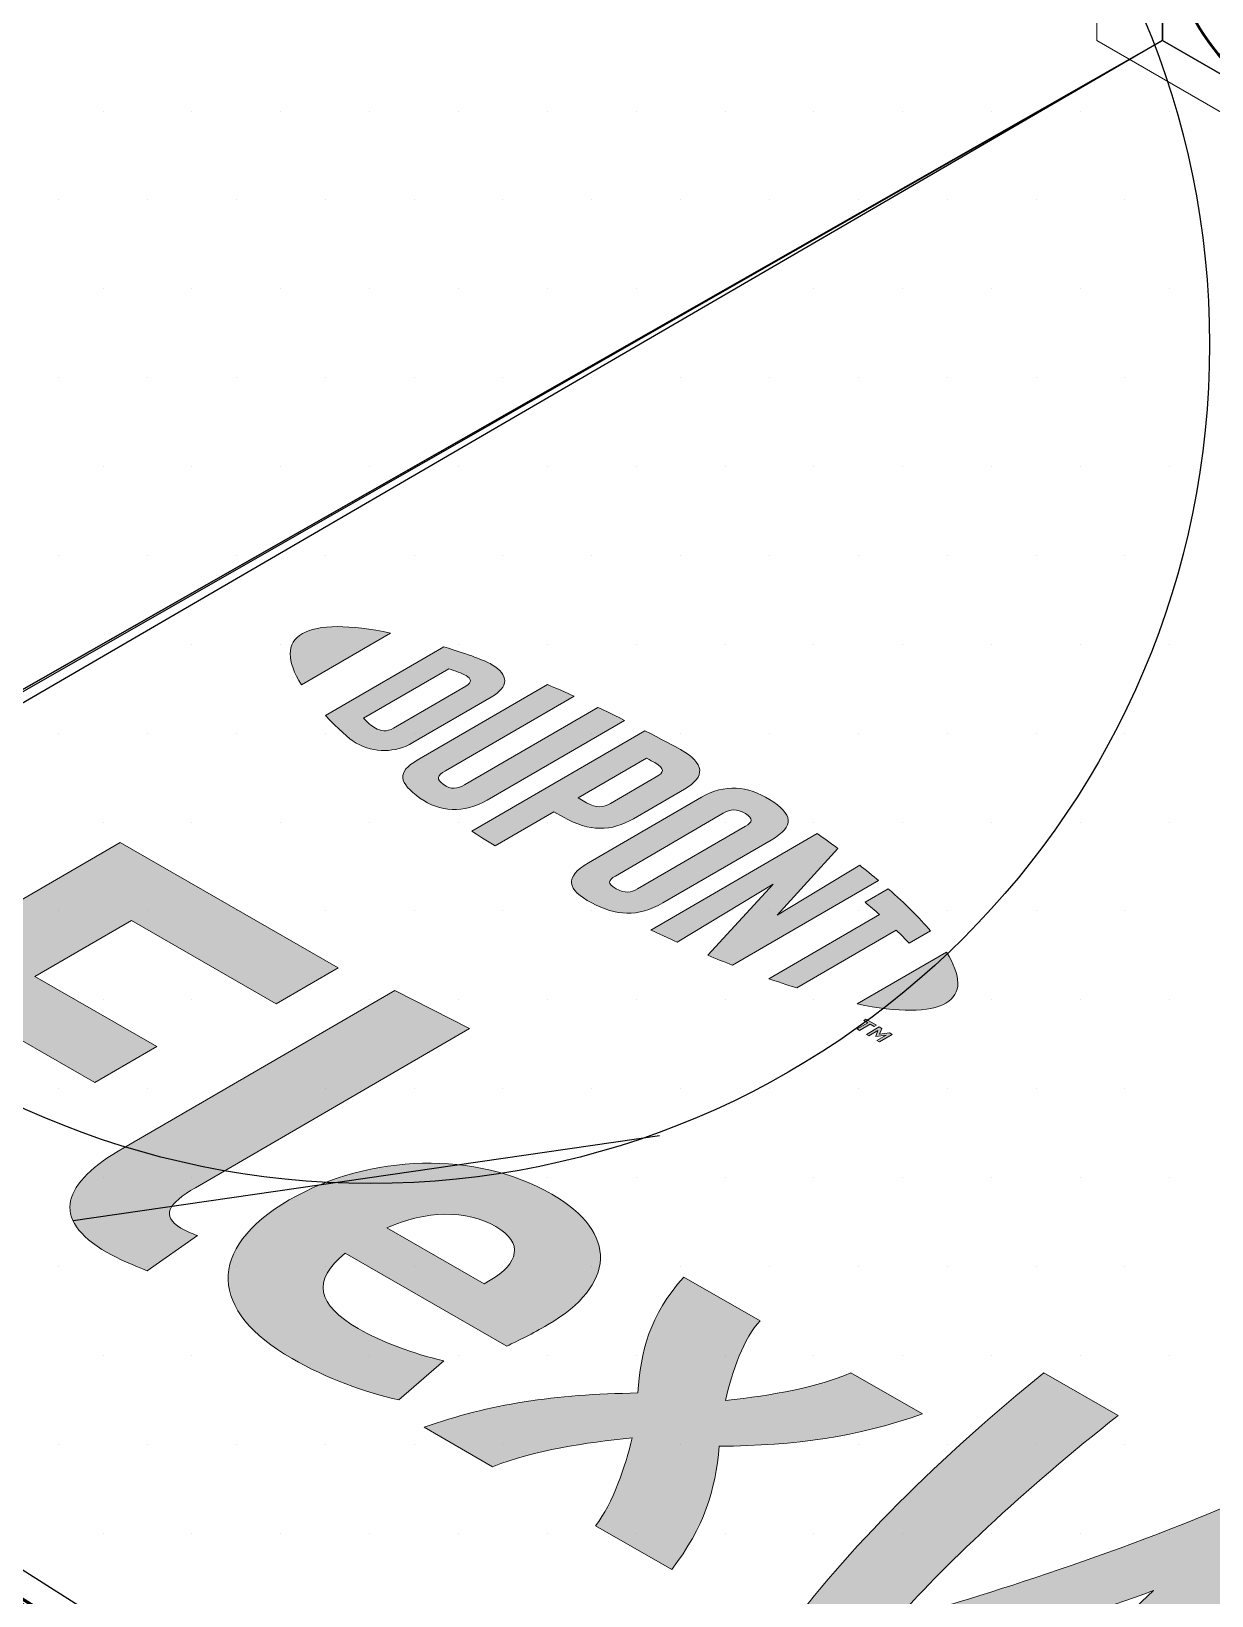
# Model space of a CAD drawing. Header units: inches. Extents: x -17.6 to 82.3, y -15.1 to 23.2.
# Drawn here: x 7.9437 to 8.1927, y 11.2722 to 11.6022 of the extents above; entities that cross this region are included whole.
import ezdxf

# ---------------------------------------------------------------- set-up
doc = ezdxf.new("R2010")
doc.units = ezdxf.units.IN
doc.header["$MEASUREMENT"] = 0
doc.linetypes.add('AI-Linetype-16', pattern=[0.25, 0.125, -0.125])
for name, color, linetype, lineweight in [('.ATI-HATCH', 7, 'Continuous', 0), ('G-ANNO-TTLB', 7, 'Continuous', 0), ('TYVEK', 7, 'Continuous', 0)]:
    doc.layers.add(name, color=color, linetype=linetype, lineweight=lineweight)

# ---------------------------------------------------------------- blocks, each defined once
blk = doc.blocks.new('Block_231')
at = {"layer": 'TYVEK', "true_color": 0x000000, "transparency": 33554687}
h = blk.add_hatch(color=18, dxfattribs=at)
h.dxf.hatch_style = 2
edge = h.paths.add_edge_path()
edge.add_spline(control_points=[(7.88743, 11.38756), (7.88743, 11.38756), (7.96239, 11.43108), (7.96239, 11.43108), (7.96239, 11.43108), (8.00839, 11.40467), (8.00839, 11.40467), (8.00839, 11.40467), (7.99533, 11.39709), (7.99533, 11.39709), (7.99533, 11.39709), (7.96477, 11.41463), (7.96477, 11.41463), (7.96477, 11.41463), (7.94442, 11.40282), (7.94442, 11.40282), (7.94442, 11.40282), (7.97012, 11.38806), (7.97012, 11.38806), (7.97012, 11.38806), (7.95706, 11.38048), (7.95706, 11.38048), (7.95706, 11.38048), (7.93136, 11.39523), (7.93136, 11.39523), (7.93136, 11.39523), (7.90287, 11.3787), (7.90287, 11.3787), (7.90287, 11.3787), (7.88743, 11.38756), (7.88743, 11.38756)], knot_values=[0, 0, 0, 0, 1, 1, 1, 2, 2, 2, 3, 3, 3, 4, 4, 4, 5, 5, 5, 6, 6, 6, 7, 7, 7, 8, 8, 8, 9, 9, 9, 10, 10, 10, 10], degree=3, periodic=0)
h = blk.add_hatch(color=18, dxfattribs=at)
h.dxf.hatch_style = 2
edge = h.paths.add_edge_path()
edge.add_spline(control_points=[(7.9783, 11.35827), (7.97252, 11.35491), (7.97092, 11.35224), (7.97524, 11.34976), (7.97632, 11.34914), (7.97751, 11.34858), (7.9787, 11.34815), (7.9787, 11.34815), (7.9681, 11.34075), (7.9681, 11.34075), (7.96562, 11.34168), (7.96185, 11.34335), (7.95969, 11.34459), (7.94727, 11.35172), (7.95033, 11.35924), (7.96318, 11.3667), (7.96318, 11.3667), (8.02037, 11.3999), (8.02037, 11.3999), (8.02037, 11.3999), (8.03613, 11.39184), (8.03613, 11.39184), (8.03613, 11.39184), (7.9783, 11.35827), (7.9783, 11.35827)], knot_values=[0, 0, 0, 0, 1, 1, 1, 2, 2, 2, 3, 3, 3, 4, 4, 4, 5, 5, 5, 6, 6, 6, 7, 7, 7, 8, 8, 8, 8], degree=3, periodic=0)
h = blk.add_hatch(color=18, dxfattribs=at)
h.dxf.hatch_style = 2
edge = h.paths.add_edge_path()
edge.add_spline(control_points=[(8.01869, 11.34979), (8.01869, 11.34979), (8.03921, 11.33801), (8.03921, 11.33801), (8.03921, 11.33801), (8.04049, 11.33876), (8.04049, 11.33876), (8.04649, 11.34224), (8.04764, 11.34665), (8.0417, 11.35006), (8.03544, 11.35366), (8.02694, 11.35346), (8.01869, 11.34979)], knot_values=[0, 0, 0, 0, 1, 1, 1, 2, 2, 2, 3, 3, 3, 4, 4, 4, 4], degree=3, periodic=0)
edge = h.paths.add_edge_path()
edge.add_spline(control_points=[(8.02121, 11.31348), (8.01432, 11.31496), (8.0058, 11.31812), (7.99867, 11.32221), (7.98129, 11.33219), (7.98033, 11.34536), (7.9981, 11.35568), (8.01513, 11.36556), (8.0376, 11.36602), (8.05348, 11.3569), (8.06763, 11.34878), (8.06696, 11.33766), (8.05261, 11.32933), (8.04939, 11.32747), (8.04639, 11.32598), (8.04403, 11.32486), (8.04403, 11.32486), (8.00991, 11.34445), (8.00991, 11.34445), (8.00275, 11.33867), (8.00397, 11.33352), (8.01261, 11.32856), (8.0179, 11.32552), (8.02415, 11.32329), (8.03072, 11.32174), (8.03072, 11.32174), (8.02121, 11.31348), (8.02121, 11.31348)], knot_values=[0, 0, 0, 0, 1, 1, 1, 2, 2, 2, 3, 3, 3, 4, 4, 4, 5, 5, 5, 6, 6, 6, 7, 7, 7, 8, 8, 8, 9, 9, 9, 9], degree=3, periodic=0)
h = blk.add_hatch(color=18, dxfattribs=at)
h.dxf.hatch_style = 2
edge = h.paths.add_edge_path()
edge.add_spline(control_points=[(8.07164, 11.31495), (8.07232, 11.3237), (8.07399, 11.33128), (8.08135, 11.33942), (8.08135, 11.33942), (8.09744, 11.33018), (8.09744, 11.33018), (8.09403, 11.32657), (8.0915, 11.31962), (8.09014, 11.31335), (8.10003, 11.31447), (8.1098, 11.31616), (8.11656, 11.3192), (8.11656, 11.3192), (8.13168, 11.31052), (8.13168, 11.31052), (8.11773, 11.30567), (8.10516, 11.30386), (8.08882, 11.30372), (8.08792, 11.29422), (8.08572, 11.28683), (8.07879, 11.2777), (8.07879, 11.2777), (8.0627, 11.28694), (8.0627, 11.28694), (8.06643, 11.29172), (8.06906, 11.29948), (8.07042, 11.30551), (8.06042, 11.30444), (8.05011, 11.30294), (8.04099, 11.2994), (8.04099, 11.2994), (8.02652, 11.30771), (8.02652, 11.30771), (8.04036, 11.31262), (8.054, 11.31468), (8.07164, 11.31495)], knot_values=[0, 0, 0, 0, 1, 1, 1, 2, 2, 2, 3, 3, 3, 4, 4, 4, 5, 5, 5, 6, 6, 6, 7, 7, 7, 8, 8, 8, 9, 9, 9, 10, 10, 10, 11, 11, 11, 12, 12, 12, 12], degree=3, periodic=0)
h = blk.add_hatch(color=18, dxfattribs=at)
h.dxf.hatch_style = 2
edge = h.paths.add_edge_path()
edge.add_spline(control_points=[(8.24436, 11.2692), (8.24436, 11.2692), (8.26012, 11.26015), (8.26012, 11.26015), (8.23107, 11.24802), (8.1945, 11.23501), (8.16475, 11.22835), (8.16475, 11.22835), (8.1478, 11.23808), (8.1478, 11.23808), (8.15589, 11.24889), (8.16688, 11.26076), (8.18045, 11.27325), (8.15878, 11.26541), (8.1384, 11.25893), (8.11961, 11.25426), (8.11961, 11.25426), (8.10266, 11.264), (8.10266, 11.264), (8.11458, 11.28089), (8.13636, 11.30239), (8.15732, 11.31917), (8.15732, 11.31917), (8.17297, 11.31018), (8.17297, 11.31018), (8.15373, 11.29514), (8.1344, 11.27694), (8.12629, 11.26712), (8.14347, 11.27173), (8.17533, 11.28187), (8.20181, 11.29363), (8.20181, 11.29363), (8.21563, 11.28569), (8.21563, 11.28569), (8.19553, 11.27028), (8.17792, 11.25195), (8.17014, 11.24195), (8.18699, 11.24674), (8.21852, 11.25794), (8.24436, 11.2692)], knot_values=[0, 0, 0, 0, 1, 1, 1, 2, 2, 2, 3, 3, 3, 4, 4, 4, 5, 5, 5, 6, 6, 6, 7, 7, 7, 8, 8, 8, 9, 9, 9, 10, 10, 10, 11, 11, 11, 12, 12, 12, 13, 13, 13, 13], degree=3, periodic=0)
at = {"layer": 'TYVEK'}
for points, knots in [([(7.88743, 11.38756), (7.88743, 11.38756), (7.96239, 11.43108), (7.96239, 11.43108), (7.96239, 11.43108), (8.00839, 11.40467), (8.00839, 11.40467), (8.00839, 11.40467), (7.99533, 11.39709), (7.99533, 11.39709), (7.99533, 11.39709), (7.96477, 11.41463), (7.96477, 11.41463), (7.96477, 11.41463), (7.94442, 11.40282), (7.94442, 11.40282), (7.94442, 11.40282), (7.97012, 11.38806), (7.97012, 11.38806), (7.97012, 11.38806), (7.95706, 11.38048), (7.95706, 11.38048), (7.95706, 11.38048), (7.93136, 11.39523), (7.93136, 11.39523), (7.93136, 11.39523), (7.90287, 11.3787), (7.90287, 11.3787), (7.90287, 11.3787), (7.88743, 11.38756), (7.88743, 11.38756)], [0, 0, 0, 0, 1, 1, 1, 2, 2, 2, 3, 3, 3, 4, 4, 4, 5, 5, 5, 6, 6, 6, 7, 7, 7, 8, 8, 8, 9, 9, 9, 10, 10, 10, 10]), ([(7.9783, 11.35827), (7.97252, 11.35491), (7.97092, 11.35224), (7.97524, 11.34976), (7.97632, 11.34914), (7.97751, 11.34858), (7.9787, 11.34815), (7.9787, 11.34815), (7.9681, 11.34075), (7.9681, 11.34075), (7.96562, 11.34168), (7.96185, 11.34335), (7.95969, 11.34459), (7.94727, 11.35172), (7.95033, 11.35924), (7.96318, 11.3667), (7.96318, 11.3667), (8.02037, 11.3999), (8.02037, 11.3999), (8.02037, 11.3999), (8.03613, 11.39184), (8.03613, 11.39184), (8.03613, 11.39184), (7.9783, 11.35827), (7.9783, 11.35827)], [0, 0, 0, 0, 1, 1, 1, 2, 2, 2, 3, 3, 3, 4, 4, 4, 5, 5, 5, 6, 6, 6, 7, 7, 7, 8, 8, 8, 8]), ([(8.02121, 11.31348), (8.01432, 11.31496), (8.0058, 11.31812), (7.99867, 11.32221), (7.98129, 11.33219), (7.98033, 11.34536), (7.9981, 11.35568), (8.01513, 11.36556), (8.0376, 11.36602), (8.05348, 11.3569), (8.06763, 11.34878), (8.06696, 11.33766), (8.05261, 11.32933), (8.04939, 11.32747), (8.04639, 11.32598), (8.04403, 11.32486), (8.04403, 11.32486), (8.00991, 11.34445), (8.00991, 11.34445), (8.00275, 11.33867), (8.00397, 11.33352), (8.01261, 11.32856), (8.0179, 11.32552), (8.02415, 11.32329), (8.03072, 11.32174), (8.03072, 11.32174), (8.02121, 11.31348), (8.02121, 11.31348)], [0, 0, 0, 0, 1, 1, 1, 2, 2, 2, 3, 3, 3, 4, 4, 4, 5, 5, 5, 6, 6, 6, 7, 7, 7, 8, 8, 8, 9, 9, 9, 9]), ([(8.01869, 11.34979), (8.01869, 11.34979), (8.03921, 11.33801), (8.03921, 11.33801), (8.03921, 11.33801), (8.04049, 11.33876), (8.04049, 11.33876), (8.04649, 11.34224), (8.04764, 11.34665), (8.0417, 11.35006), (8.03544, 11.35366), (8.02694, 11.35346), (8.01869, 11.34979)], [0, 0, 0, 0, 1, 1, 1, 2, 2, 2, 3, 3, 3, 4, 4, 4, 4]), ([(8.07164, 11.31495), (8.07232, 11.3237), (8.07399, 11.33128), (8.08135, 11.33942), (8.08135, 11.33942), (8.09744, 11.33018), (8.09744, 11.33018), (8.09403, 11.32657), (8.0915, 11.31962), (8.09014, 11.31335), (8.10003, 11.31447), (8.1098, 11.31616), (8.11656, 11.3192), (8.11656, 11.3192), (8.13168, 11.31052), (8.13168, 11.31052), (8.11773, 11.30567), (8.10516, 11.30386), (8.08882, 11.30372), (8.08792, 11.29422), (8.08572, 11.28683), (8.07879, 11.2777), (8.07879, 11.2777), (8.0627, 11.28694), (8.0627, 11.28694), (8.06643, 11.29172), (8.06906, 11.29948), (8.07042, 11.30551), (8.06042, 11.30444), (8.05011, 11.30294), (8.04099, 11.2994), (8.04099, 11.2994), (8.02652, 11.30771), (8.02652, 11.30771), (8.04036, 11.31262), (8.054, 11.31468), (8.07164, 11.31495)], [0, 0, 0, 0, 1, 1, 1, 2, 2, 2, 3, 3, 3, 4, 4, 4, 5, 5, 5, 6, 6, 6, 7, 7, 7, 8, 8, 8, 9, 9, 9, 10, 10, 10, 11, 11, 11, 12, 12, 12, 12]), ([(8.24436, 11.2692), (8.24436, 11.2692), (8.26012, 11.26015), (8.26012, 11.26015), (8.23107, 11.24802), (8.1945, 11.23501), (8.16475, 11.22835), (8.16475, 11.22835), (8.1478, 11.23808), (8.1478, 11.23808), (8.15589, 11.24889), (8.16688, 11.26076), (8.18045, 11.27325), (8.15878, 11.26541), (8.1384, 11.25893), (8.11961, 11.25426), (8.11961, 11.25426), (8.10266, 11.264), (8.10266, 11.264), (8.11458, 11.28089), (8.13636, 11.30239), (8.15732, 11.31917), (8.15732, 11.31917), (8.17297, 11.31018), (8.17297, 11.31018), (8.15373, 11.29514), (8.1344, 11.27694), (8.12629, 11.26712), (8.14347, 11.27173), (8.17533, 11.28187), (8.20181, 11.29363), (8.20181, 11.29363), (8.21563, 11.28569), (8.21563, 11.28569), (8.19553, 11.27028), (8.17792, 11.25195), (8.17014, 11.24195), (8.18699, 11.24674), (8.21852, 11.25794), (8.24436, 11.2692)], [0, 0, 0, 0, 1, 1, 1, 2, 2, 2, 3, 3, 3, 4, 4, 4, 5, 5, 5, 6, 6, 6, 7, 7, 7, 8, 8, 8, 9, 9, 9, 10, 10, 10, 11, 11, 11, 12, 12, 12, 13, 13, 13, 13])]:
    blk.add_open_spline(points, degree=3, knots=knots, dxfattribs=at)
blk = doc.blocks.new('Block_232')
at = {"layer": 'TYVEK', "true_color": 0x000000, "transparency": 33554687}
h = blk.add_hatch(color=18, dxfattribs=at)
h.dxf.hatch_style = 2
edge = h.paths.add_edge_path()
edge.add_spline(control_points=[(8.00085, 11.47516), (7.9974, 11.47316), (7.99754, 11.46935), (8.00066, 11.46436), (8.00066, 11.46436), (8.01948, 11.47528), (8.01948, 11.47528), (8.01084, 11.47707), (8.00426, 11.47714), (8.00085, 11.47516)], knot_values=[0, 0, 0, 0, 1, 1, 1, 2, 2, 2, 3, 3, 3, 3], degree=3, periodic=0)
h = blk.add_hatch(color=18, dxfattribs=at)
h.dxf.hatch_style = 2
edge = h.paths.add_edge_path()
edge.add_spline(control_points=[(8.0201, 11.45522), (8.01866, 11.45438), (8.01731, 11.45461), (8.01626, 11.45521), (8.01545, 11.45567), (8.01448, 11.45656), (8.01374, 11.45731), (8.01374, 11.45731), (8.03173, 11.46776), (8.03173, 11.46776), (8.03302, 11.46733), (8.03457, 11.46678), (8.03539, 11.46631), (8.03643, 11.46571), (8.03682, 11.46493), (8.03538, 11.46409), (8.03538, 11.46409), (8.0201, 11.45522), (8.0201, 11.45522)], knot_values=[0, 0, 0, 0, 1, 1, 1, 2, 2, 2, 3, 3, 3, 4, 4, 4, 5, 5, 5, 6, 6, 6, 6], degree=3, periodic=0)
edge = h.paths.add_edge_path()
edge.add_spline(control_points=[(8.04077, 11.46865), (8.03913, 11.46959), (8.03628, 11.47068), (8.03067, 11.47238), (8.03067, 11.47238), (8.00573, 11.45789), (8.00573, 11.45789), (8.00837, 11.45507), (8.0106, 11.45303), (8.01224, 11.45208), (8.01603, 11.44991), (8.02046, 11.45001), (8.02415, 11.45216), (8.02415, 11.45216), (8.04071, 11.46177), (8.04071, 11.46177), (8.0444, 11.46391), (8.04456, 11.46647), (8.04077, 11.46865)], knot_values=[0, 0, 0, 0, 1, 1, 1, 2, 2, 2, 3, 3, 3, 4, 4, 4, 5, 5, 5, 6, 6, 6, 6], degree=3, periodic=0)
h = blk.add_hatch(color=18, dxfattribs=at)
h.dxf.hatch_style = 2
edge = h.paths.add_edge_path()
edge.add_spline(control_points=[(8.03508, 11.44325), (8.03363, 11.44241), (8.03222, 11.44217), (8.03062, 11.44334), (8.02905, 11.44449), (8.02932, 11.4452), (8.03103, 11.44619), (8.03103, 11.44619), (8.05817, 11.46195), (8.05817, 11.46195), (8.05686, 11.46256), (8.05385, 11.46386), (8.05256, 11.46442), (8.05256, 11.46442), (8.02511, 11.44848), (8.02511, 11.44848), (8.02072, 11.44593), (8.02116, 11.44371), (8.02567, 11.44046), (8.02978, 11.43748), (8.03496, 11.4372), (8.03982, 11.44003), (8.03982, 11.44003), (8.06883, 11.45687), (8.06883, 11.45687), (8.06781, 11.4574), (8.06436, 11.45907), (8.06323, 11.45959), (8.06323, 11.45959), (8.03508, 11.44325), (8.03508, 11.44325)], knot_values=[0, 0, 0, 0, 1, 1, 1, 2, 2, 2, 3, 3, 3, 4, 4, 4, 5, 5, 5, 6, 6, 6, 7, 7, 7, 8, 8, 8, 9, 9, 9, 10, 10, 10, 10], degree=3, periodic=0)
h = blk.add_hatch(color=18, dxfattribs=at)
h.dxf.hatch_style = 2
edge = h.paths.add_edge_path()
edge.add_spline(control_points=[(8.06587, 11.43934), (8.0643, 11.43843), (8.06295, 11.43828), (8.06084, 11.43949), (8.06084, 11.43949), (8.05902, 11.44053), (8.05902, 11.44053), (8.05902, 11.44053), (8.07343, 11.4489), (8.07343, 11.4489), (8.07429, 11.44846), (8.07473, 11.44822), (8.07521, 11.44794), (8.07749, 11.44663), (8.07711, 11.44586), (8.0755, 11.44493), (8.0755, 11.44493), (8.06587, 11.43934), (8.06587, 11.43934)], knot_values=[0, 0, 0, 0, 1, 1, 1, 2, 2, 2, 3, 3, 3, 4, 4, 4, 5, 5, 5, 6, 6, 6, 6], degree=3, periodic=0)
edge = h.paths.add_edge_path()
edge.add_spline(control_points=[(8.08062, 11.45073), (8.07971, 11.45124), (8.07632, 11.45306), (8.07312, 11.45469), (8.07312, 11.45469), (8.03659, 11.43348), (8.03659, 11.43348), (8.03756, 11.43286), (8.04011, 11.43123), (8.04153, 11.43038), (8.04153, 11.43038), (8.05394, 11.43758), (8.05394, 11.43758), (8.05394, 11.43758), (8.05597, 11.43642), (8.05597, 11.43642), (8.06141, 11.43331), (8.06608, 11.43342), (8.07072, 11.43611), (8.07072, 11.43611), (8.08148, 11.44237), (8.08148, 11.44237), (8.08603, 11.445), (8.08576, 11.44777), (8.08062, 11.45073)], knot_values=[0, 0, 0, 0, 1, 1, 1, 2, 2, 2, 3, 3, 3, 4, 4, 4, 5, 5, 5, 6, 6, 6, 7, 7, 7, 8, 8, 8, 8], degree=3, periodic=0)
h = blk.add_hatch(color=18, dxfattribs=at)
h.dxf.hatch_style = 2
edge = h.paths.add_edge_path()
edge.add_spline(control_points=[(8.0716, 11.42132), (8.07016, 11.42048), (8.06893, 11.42032), (8.06704, 11.42134), (8.0651, 11.42239), (8.06539, 11.42315), (8.06689, 11.42402), (8.06689, 11.42402), (8.08966, 11.43725), (8.08966, 11.43725), (8.09116, 11.43812), (8.0925, 11.4383), (8.09433, 11.43719), (8.09611, 11.43611), (8.09582, 11.43538), (8.09438, 11.43454), (8.09438, 11.43454), (8.0716, 11.42132), (8.0716, 11.42132)], knot_values=[0, 0, 0, 0, 1, 1, 1, 2, 2, 2, 3, 3, 3, 4, 4, 4, 5, 5, 5, 6, 6, 6, 6], degree=3, periodic=0)
edge = h.paths.add_edge_path()
edge.add_spline(control_points=[(8.09944, 11.44015), (8.09487, 11.44304), (8.08991, 11.44346), (8.0851, 11.44067), (8.0851, 11.44067), (8.0612, 11.42679), (8.0612, 11.42679), (8.05612, 11.42384), (8.05662, 11.42115), (8.06191, 11.41836), (8.06708, 11.41564), (8.07154, 11.41524), (8.07694, 11.41838), (8.07694, 11.41838), (8.09975, 11.43162), (8.09975, 11.43162), (8.1049, 11.43461), (8.10439, 11.43702), (8.09944, 11.44015)], knot_values=[0, 0, 0, 0, 1, 1, 1, 2, 2, 2, 3, 3, 3, 4, 4, 4, 5, 5, 5, 6, 6, 6, 6], degree=3, periodic=0)
h = blk.add_hatch(color=18, dxfattribs=at)
h.dxf.hatch_style = 2
edge = h.paths.add_edge_path()
edge.add_spline(control_points=[(8.101, 11.41576), (8.101, 11.41576), (8.11384, 11.42984), (8.11384, 11.42984), (8.11248, 11.43085), (8.1108, 11.43206), (8.10948, 11.43297), (8.10948, 11.43297), (8.07441, 11.41261), (8.07441, 11.41261), (8.07553, 11.41208), (8.07844, 11.41076), (8.07996, 11.41008), (8.07996, 11.41008), (8.10021, 11.42231), (8.10021, 11.42231), (8.10021, 11.42231), (8.08643, 11.4073), (8.08643, 11.4073), (8.08793, 11.40667), (8.09014, 11.40578), (8.09161, 11.4052), (8.09161, 11.4052), (8.12242, 11.42309), (8.12242, 11.42309), (8.12138, 11.42398), (8.11942, 11.42556), (8.11846, 11.42631), (8.11846, 11.42631), (8.101, 11.41576), (8.101, 11.41576)], knot_values=[0, 0, 0, 0, 1, 1, 1, 2, 2, 2, 3, 3, 3, 4, 4, 4, 5, 5, 5, 6, 6, 6, 7, 7, 7, 8, 8, 8, 9, 9, 9, 10, 10, 10, 10], degree=3, periodic=0)
h = blk.add_hatch(color=18, dxfattribs=at)
h.dxf.hatch_style = 2
edge = h.paths.add_edge_path()
edge.add_spline(control_points=[(8.11959, 11.41849), (8.12065, 11.41762), (8.12166, 11.41675), (8.12262, 11.41589), (8.12262, 11.41589), (8.09931, 11.40235), (8.09931, 11.40235), (8.1007, 11.40186), (8.10335, 11.40097), (8.10516, 11.4004), (8.10516, 11.4004), (8.12616, 11.41259), (8.12616, 11.41259), (8.12715, 11.41162), (8.12808, 11.41069), (8.12891, 11.40983), (8.12891, 11.40983), (8.1334, 11.41244), (8.1334, 11.41244), (8.13101, 11.41528), (8.12811, 11.41813), (8.12447, 11.42132), (8.12447, 11.42132), (8.11959, 11.41849), (8.11959, 11.41849)], knot_values=[0, 0, 0, 0, 1, 1, 1, 2, 2, 2, 3, 3, 3, 4, 4, 4, 5, 5, 5, 6, 6, 6, 7, 7, 7, 8, 8, 8, 8], degree=3, periodic=0)
h = blk.add_hatch(color=18, dxfattribs=at)
h.dxf.hatch_style = 2
edge = h.paths.add_edge_path()
edge.add_spline(control_points=[(8.13665, 11.3972), (8.13319, 11.39519), (8.12659, 11.39526), (8.11793, 11.39703), (8.11793, 11.39703), (8.13675, 11.40796), (8.13675, 11.40796), (8.13989, 11.40298), (8.14006, 11.39918), (8.13665, 11.3972)], knot_values=[0, 0, 0, 0, 1, 1, 1, 2, 2, 2, 3, 3, 3, 3], degree=3, periodic=0)
h = blk.add_hatch(color=18, dxfattribs=at)
h.dxf.hatch_style = 2
edge = h.paths.add_edge_path()
edge.add_spline(control_points=[(8.12256, 11.3922), (8.12256, 11.3922), (8.12312, 11.39188), (8.12312, 11.39188), (8.12312, 11.39188), (8.12266, 11.39066), (8.12266, 11.39066), (8.12266, 11.39066), (8.12477, 11.39093), (8.12477, 11.39093), (8.12477, 11.39093), (8.12531, 11.39062), (8.12531, 11.39062), (8.12531, 11.39062), (8.1226, 11.38904), (8.1226, 11.38904), (8.1226, 11.38904), (8.12209, 11.38933), (8.12209, 11.38933), (8.12209, 11.38933), (8.12402, 11.39045), (8.12402, 11.39045), (8.12402, 11.39045), (8.12188, 11.39019), (8.12188, 11.39019), (8.12188, 11.39019), (8.12183, 11.39022), (8.12183, 11.39022), (8.12183, 11.39022), (8.12228, 11.39145), (8.12228, 11.39145), (8.12228, 11.39145), (8.12035, 11.39033), (8.12035, 11.39033), (8.12035, 11.39033), (8.11985, 11.39062), (8.11985, 11.39062), (8.11985, 11.39062), (8.12256, 11.3922), (8.12256, 11.3922)], knot_values=[0, 0, 0, 0, 1, 1, 1, 2, 2, 2, 3, 3, 3, 4, 4, 4, 5, 5, 5, 6, 6, 6, 7, 7, 7, 8, 8, 8, 9, 9, 9, 10, 10, 10, 11, 11, 11, 12, 12, 12, 13, 13, 13, 13], degree=3, periodic=0)
edge = h.paths.add_edge_path()
edge.add_spline(control_points=[(8.12013, 11.39304), (8.12013, 11.39304), (8.11929, 11.39353), (8.11929, 11.39353), (8.11929, 11.39353), (8.11976, 11.3938), (8.11976, 11.3938), (8.11976, 11.3938), (8.12197, 11.39253), (8.12197, 11.39253), (8.12197, 11.39253), (8.1215, 11.39226), (8.1215, 11.39226), (8.1215, 11.39226), (8.12066, 11.39274), (8.12066, 11.39274), (8.12066, 11.39274), (8.11842, 11.39144), (8.11842, 11.39144), (8.11842, 11.39144), (8.11789, 11.39175), (8.11789, 11.39175), (8.11789, 11.39175), (8.12013, 11.39304), (8.12013, 11.39304)], knot_values=[0, 0, 0, 0, 1, 1, 1, 2, 2, 2, 3, 3, 3, 4, 4, 4, 5, 5, 5, 6, 6, 6, 7, 7, 7, 8, 8, 8, 8], degree=3, periodic=0)
at = {"layer": 'TYVEK'}
for points, knots in [([(8.00085, 11.47516), (7.9974, 11.47316), (7.99754, 11.46935), (8.00066, 11.46436), (8.00066, 11.46436), (8.01948, 11.47528), (8.01948, 11.47528), (8.01084, 11.47707), (8.00426, 11.47714), (8.00085, 11.47516)], [0, 0, 0, 0, 1, 1, 1, 2, 2, 2, 3, 3, 3, 3]), ([(8.04077, 11.46865), (8.03913, 11.46959), (8.03628, 11.47068), (8.03067, 11.47238), (8.03067, 11.47238), (8.00573, 11.45789), (8.00573, 11.45789), (8.00837, 11.45507), (8.0106, 11.45303), (8.01224, 11.45208), (8.01603, 11.44991), (8.02046, 11.45001), (8.02415, 11.45216), (8.02415, 11.45216), (8.04071, 11.46177), (8.04071, 11.46177), (8.0444, 11.46391), (8.04456, 11.46647), (8.04077, 11.46865)], [0, 0, 0, 0, 1, 1, 1, 2, 2, 2, 3, 3, 3, 4, 4, 4, 5, 5, 5, 6, 6, 6, 6]), ([(8.0201, 11.45522), (8.01866, 11.45438), (8.01731, 11.45461), (8.01626, 11.45521), (8.01545, 11.45567), (8.01448, 11.45656), (8.01374, 11.45731), (8.01374, 11.45731), (8.03173, 11.46776), (8.03173, 11.46776), (8.03302, 11.46733), (8.03457, 11.46678), (8.03539, 11.46631), (8.03643, 11.46571), (8.03682, 11.46493), (8.03538, 11.46409), (8.03538, 11.46409), (8.0201, 11.45522), (8.0201, 11.45522)], [0, 0, 0, 0, 1, 1, 1, 2, 2, 2, 3, 3, 3, 4, 4, 4, 5, 5, 5, 6, 6, 6, 6]), ([(8.03508, 11.44325), (8.03363, 11.44241), (8.03222, 11.44217), (8.03062, 11.44334), (8.02905, 11.44449), (8.02932, 11.4452), (8.03103, 11.44619), (8.03103, 11.44619), (8.05817, 11.46195), (8.05817, 11.46195), (8.05686, 11.46256), (8.05385, 11.46386), (8.05256, 11.46442), (8.05256, 11.46442), (8.02511, 11.44848), (8.02511, 11.44848), (8.02072, 11.44593), (8.02116, 11.44371), (8.02567, 11.44046), (8.02978, 11.43748), (8.03496, 11.4372), (8.03982, 11.44003), (8.03982, 11.44003), (8.06883, 11.45687), (8.06883, 11.45687), (8.06781, 11.4574), (8.06436, 11.45907), (8.06323, 11.45959), (8.06323, 11.45959), (8.03508, 11.44325), (8.03508, 11.44325)], [0, 0, 0, 0, 1, 1, 1, 2, 2, 2, 3, 3, 3, 4, 4, 4, 5, 5, 5, 6, 6, 6, 7, 7, 7, 8, 8, 8, 9, 9, 9, 10, 10, 10, 10]), ([(8.08062, 11.45073), (8.07971, 11.45124), (8.07632, 11.45306), (8.07312, 11.45469), (8.07312, 11.45469), (8.03659, 11.43348), (8.03659, 11.43348), (8.03756, 11.43286), (8.04011, 11.43123), (8.04153, 11.43038), (8.04153, 11.43038), (8.05394, 11.43758), (8.05394, 11.43758), (8.05394, 11.43758), (8.05597, 11.43642), (8.05597, 11.43642), (8.06141, 11.43331), (8.06608, 11.43342), (8.07072, 11.43611), (8.07072, 11.43611), (8.08148, 11.44237), (8.08148, 11.44237), (8.08603, 11.445), (8.08576, 11.44777), (8.08062, 11.45073)], [0, 0, 0, 0, 1, 1, 1, 2, 2, 2, 3, 3, 3, 4, 4, 4, 5, 5, 5, 6, 6, 6, 7, 7, 7, 8, 8, 8, 8]), ([(8.06587, 11.43934), (8.0643, 11.43843), (8.06295, 11.43828), (8.06084, 11.43949), (8.06084, 11.43949), (8.05902, 11.44053), (8.05902, 11.44053), (8.05902, 11.44053), (8.07343, 11.4489), (8.07343, 11.4489), (8.07429, 11.44846), (8.07473, 11.44822), (8.07521, 11.44794), (8.07749, 11.44663), (8.07711, 11.44586), (8.0755, 11.44493), (8.0755, 11.44493), (8.06587, 11.43934), (8.06587, 11.43934)], [0, 0, 0, 0, 1, 1, 1, 2, 2, 2, 3, 3, 3, 4, 4, 4, 5, 5, 5, 6, 6, 6, 6]), ([(8.09944, 11.44015), (8.09487, 11.44304), (8.08991, 11.44346), (8.0851, 11.44067), (8.0851, 11.44067), (8.0612, 11.42679), (8.0612, 11.42679), (8.05612, 11.42384), (8.05662, 11.42115), (8.06191, 11.41836), (8.06708, 11.41564), (8.07154, 11.41524), (8.07694, 11.41838), (8.07694, 11.41838), (8.09975, 11.43162), (8.09975, 11.43162), (8.1049, 11.43461), (8.10439, 11.43702), (8.09944, 11.44015)], [0, 0, 0, 0, 1, 1, 1, 2, 2, 2, 3, 3, 3, 4, 4, 4, 5, 5, 5, 6, 6, 6, 6]), ([(8.0716, 11.42132), (8.07016, 11.42048), (8.06893, 11.42032), (8.06704, 11.42134), (8.0651, 11.42239), (8.06539, 11.42315), (8.06689, 11.42402), (8.06689, 11.42402), (8.08966, 11.43725), (8.08966, 11.43725), (8.09116, 11.43812), (8.0925, 11.4383), (8.09433, 11.43719), (8.09611, 11.43611), (8.09582, 11.43538), (8.09438, 11.43454), (8.09438, 11.43454), (8.0716, 11.42132), (8.0716, 11.42132)], [0, 0, 0, 0, 1, 1, 1, 2, 2, 2, 3, 3, 3, 4, 4, 4, 5, 5, 5, 6, 6, 6, 6]), ([(8.101, 11.41576), (8.101, 11.41576), (8.11384, 11.42984), (8.11384, 11.42984), (8.11248, 11.43085), (8.1108, 11.43206), (8.10948, 11.43297), (8.10948, 11.43297), (8.07441, 11.41261), (8.07441, 11.41261), (8.07553, 11.41208), (8.07844, 11.41076), (8.07996, 11.41008), (8.07996, 11.41008), (8.10021, 11.42231), (8.10021, 11.42231), (8.10021, 11.42231), (8.08643, 11.4073), (8.08643, 11.4073), (8.08793, 11.40667), (8.09014, 11.40578), (8.09161, 11.4052), (8.09161, 11.4052), (8.12242, 11.42309), (8.12242, 11.42309), (8.12138, 11.42398), (8.11942, 11.42556), (8.11846, 11.42631), (8.11846, 11.42631), (8.101, 11.41576), (8.101, 11.41576)], [0, 0, 0, 0, 1, 1, 1, 2, 2, 2, 3, 3, 3, 4, 4, 4, 5, 5, 5, 6, 6, 6, 7, 7, 7, 8, 8, 8, 9, 9, 9, 10, 10, 10, 10]), ([(8.11959, 11.41849), (8.12065, 11.41762), (8.12166, 11.41675), (8.12262, 11.41589), (8.12262, 11.41589), (8.09931, 11.40235), (8.09931, 11.40235), (8.1007, 11.40186), (8.10335, 11.40097), (8.10516, 11.4004), (8.10516, 11.4004), (8.12616, 11.41259), (8.12616, 11.41259), (8.12715, 11.41162), (8.12808, 11.41069), (8.12891, 11.40983), (8.12891, 11.40983), (8.1334, 11.41244), (8.1334, 11.41244), (8.13101, 11.41528), (8.12811, 11.41813), (8.12447, 11.42132), (8.12447, 11.42132), (8.11959, 11.41849), (8.11959, 11.41849)], [0, 0, 0, 0, 1, 1, 1, 2, 2, 2, 3, 3, 3, 4, 4, 4, 5, 5, 5, 6, 6, 6, 7, 7, 7, 8, 8, 8, 8]), ([(8.13665, 11.3972), (8.13319, 11.39519), (8.12659, 11.39526), (8.11793, 11.39703), (8.11793, 11.39703), (8.13675, 11.40796), (8.13675, 11.40796), (8.13989, 11.40298), (8.14006, 11.39918), (8.13665, 11.3972)], [0, 0, 0, 0, 1, 1, 1, 2, 2, 2, 3, 3, 3, 3]), ([(8.12013, 11.39304), (8.12013, 11.39304), (8.11929, 11.39353), (8.11929, 11.39353), (8.11929, 11.39353), (8.11976, 11.3938), (8.11976, 11.3938), (8.11976, 11.3938), (8.12197, 11.39253), (8.12197, 11.39253), (8.12197, 11.39253), (8.1215, 11.39226), (8.1215, 11.39226), (8.1215, 11.39226), (8.12066, 11.39274), (8.12066, 11.39274), (8.12066, 11.39274), (8.11842, 11.39144), (8.11842, 11.39144), (8.11842, 11.39144), (8.11789, 11.39175), (8.11789, 11.39175), (8.11789, 11.39175), (8.12013, 11.39304), (8.12013, 11.39304)], [0, 0, 0, 0, 1, 1, 1, 2, 2, 2, 3, 3, 3, 4, 4, 4, 5, 5, 5, 6, 6, 6, 7, 7, 7, 8, 8, 8, 8]), ([(8.12256, 11.3922), (8.12256, 11.3922), (8.12312, 11.39188), (8.12312, 11.39188), (8.12312, 11.39188), (8.12266, 11.39066), (8.12266, 11.39066), (8.12266, 11.39066), (8.12477, 11.39093), (8.12477, 11.39093), (8.12477, 11.39093), (8.12531, 11.39062), (8.12531, 11.39062), (8.12531, 11.39062), (8.1226, 11.38904), (8.1226, 11.38904), (8.1226, 11.38904), (8.12209, 11.38933), (8.12209, 11.38933), (8.12209, 11.38933), (8.12402, 11.39045), (8.12402, 11.39045), (8.12402, 11.39045), (8.12188, 11.39019), (8.12188, 11.39019), (8.12188, 11.39019), (8.12183, 11.39022), (8.12183, 11.39022), (8.12183, 11.39022), (8.12228, 11.39145), (8.12228, 11.39145), (8.12228, 11.39145), (8.12035, 11.39033), (8.12035, 11.39033), (8.12035, 11.39033), (8.11985, 11.39062), (8.11985, 11.39062), (8.11985, 11.39062), (8.12256, 11.3922), (8.12256, 11.3922)], [0, 0, 0, 0, 1, 1, 1, 2, 2, 2, 3, 3, 3, 4, 4, 4, 5, 5, 5, 6, 6, 6, 7, 7, 7, 8, 8, 8, 9, 9, 9, 10, 10, 10, 11, 11, 11, 12, 12, 12, 13, 13, 13, 13])]:
    blk.add_open_spline(points, degree=3, knots=knots, dxfattribs=at)
blk = doc.blocks.new('Block_230')
at = {"layer": 'TYVEK'}
for name in ['Block_232', 'Block_231']:
    blk.add_blockref(name, (0, 0), dxfattribs=at)
blk = doc.blocks.new('Block_354')
at = {"layer": '.ATI-HATCH', "color": 8, "lineweight": 0, "true_color": 0x808080}
for p, q in [((7.9588, 11.58541), (7.9588, 11.58541)), ((7.97755, 11.58541), (7.97755, 11.58541)), ((7.9963, 11.58541), (7.9963, 11.58541)), ((8.01505, 11.58541), (8.01505, 11.58541)), ((8.0338, 11.58541), (8.0338, 11.58541)), ((8.05255, 11.58541), (8.05255, 11.58541)), ((8.0713, 11.58541), (8.0713, 11.58541)), ((8.09005, 11.58541), (8.09005, 11.58541)), ((8.1088, 11.58541), (8.1088, 11.58541)), ((8.12755, 11.58541), (8.12755, 11.58541)), ((8.1463, 11.58541), (8.1463, 11.58541)), ((8.16505, 11.58541), (8.16505, 11.58541)), ((8.1838, 11.58541), (8.1838, 11.58541)), ((7.94942, 11.56666), (7.94942, 11.56666)), ((7.96817, 11.56666), (7.96817, 11.56666)), ((7.98692, 11.56666), (7.98692, 11.56666)), ((8.00567, 11.56666), (8.00567, 11.56666)), ((8.02442, 11.56666), (8.02442, 11.56666)), ((8.04317, 11.56666), (8.04317, 11.56666)), ((8.06192, 11.56666), (8.06192, 11.56666)), ((8.08067, 11.56666), (8.08067, 11.56666)), ((8.09942, 11.56666), (8.09942, 11.56666)), ((8.11817, 11.56666), (8.11817, 11.56666)), ((8.13692, 11.56666), (8.13692, 11.56666)), ((8.15567, 11.56666), (8.15567, 11.56666)), ((8.17442, 11.56666), (8.17442, 11.56666)), ((7.9588, 11.54791), (7.9588, 11.54791)), ((7.97755, 11.54791), (7.97755, 11.54791)), ((7.9963, 11.54791), (7.9963, 11.54791)), ((8.01505, 11.54791), (8.01505, 11.54791)), ((8.0338, 11.54791), (8.0338, 11.54791)), ((8.05255, 11.54791), (8.05255, 11.54791)), ((8.0713, 11.54791), (8.0713, 11.54791)), ((8.09005, 11.54791), (8.09005, 11.54791)), ((8.1088, 11.54791), (8.1088, 11.54791)), ((8.12755, 11.54791), (8.12755, 11.54791)), ((8.1463, 11.54791), (8.1463, 11.54791)), ((8.16505, 11.54791), (8.16505, 11.54791)), ((8.1838, 11.54791), (8.1838, 11.54791)), ((7.94942, 11.52916), (7.94942, 11.52916)), ((7.96817, 11.52916), (7.96817, 11.52916)), ((7.98692, 11.52916), (7.98692, 11.52916)), ((8.00567, 11.52916), (8.00567, 11.52916)), ((8.02442, 11.52916), (8.02442, 11.52916)), ((8.04317, 11.52916), (8.04317, 11.52916)), ((8.06192, 11.52916), (8.06192, 11.52916)), ((8.08067, 11.52916), (8.08067, 11.52916)), ((8.09942, 11.52916), (8.09942, 11.52916)), ((8.11817, 11.52916), (8.11817, 11.52916)), ((8.13692, 11.52916), (8.13692, 11.52916)), ((8.15567, 11.52916), (8.15567, 11.52916)), ((8.17442, 11.52916), (8.17442, 11.52916)), ((7.9588, 11.51041), (7.9588, 11.51041)), ((7.97755, 11.51041), (7.97755, 11.51041)), ((7.9963, 11.51041), (7.9963, 11.51041)), ((8.01505, 11.51041), (8.01505, 11.51041)), ((8.0338, 11.51041), (8.0338, 11.51041)), ((8.05255, 11.51041), (8.05255, 11.51041)), ((8.0713, 11.51041), (8.0713, 11.51041)), ((8.09005, 11.51041), (8.09005, 11.51041)), ((8.1088, 11.51041), (8.1088, 11.51041)), ((8.12755, 11.51041), (8.12755, 11.51041)), ((8.1463, 11.51041), (8.1463, 11.51041)), ((8.16505, 11.51041), (8.16505, 11.51041)), ((8.1838, 11.51041), (8.1838, 11.51041)), ((7.94942, 11.49166), (7.94942, 11.49166)), ((7.96817, 11.49166), (7.96817, 11.49166)), ((7.98692, 11.49166), (7.98692, 11.49166)), ((8.00567, 11.49166), (8.00567, 11.49166)), ((8.02442, 11.49166), (8.02442, 11.49166)), ((8.04317, 11.49166), (8.04317, 11.49166)), ((8.06192, 11.49166), (8.06192, 11.49166)), ((8.08067, 11.49166), (8.08067, 11.49166)), ((8.09942, 11.49166), (8.09942, 11.49166)), ((8.11817, 11.49166), (8.11817, 11.49166)), ((8.13692, 11.49166), (8.13692, 11.49166)), ((8.15567, 11.49166), (8.15567, 11.49166)), ((8.17442, 11.49166), (8.17442, 11.49166)), ((7.9588, 11.47291), (7.9588, 11.47291)), ((7.97755, 11.47291), (7.97755, 11.47291)), ((7.9963, 11.47291), (7.9963, 11.47291)), ((8.01505, 11.47291), (8.01505, 11.47291)), ((8.0338, 11.47291), (8.0338, 11.47291)), ((8.05255, 11.47291), (8.05255, 11.47291)), ((8.0713, 11.47291), (8.0713, 11.47291)), ((8.09005, 11.47291), (8.09005, 11.47291)), ((8.1088, 11.47291), (8.1088, 11.47291)), ((8.12755, 11.47291), (8.12755, 11.47291)), ((8.1463, 11.47291), (8.1463, 11.47291)), ((8.16505, 11.47291), (8.16505, 11.47291)), ((8.1838, 11.47291), (8.1838, 11.47291)), ((7.94942, 11.45416), (7.94942, 11.45416)), ((7.96817, 11.45416), (7.96817, 11.45416)), ((7.98692, 11.45416), (7.98692, 11.45416)), ((8.00567, 11.45416), (8.00567, 11.45416)), ((8.02442, 11.45416), (8.02442, 11.45416)), ((8.04317, 11.45416), (8.04317, 11.45416)), ((8.06192, 11.45416), (8.06192, 11.45416)), ((8.08067, 11.45416), (8.08067, 11.45416)), ((8.09942, 11.45416), (8.09942, 11.45416)), ((8.11817, 11.45416), (8.11817, 11.45416)), ((8.13692, 11.45416), (8.13692, 11.45416)), ((8.15567, 11.45416), (8.15567, 11.45416)), ((8.17442, 11.45416), (8.17442, 11.45416)), ((7.9588, 11.43541), (7.9588, 11.43541)), ((7.97755, 11.43541), (7.97755, 11.43541)), ((7.9963, 11.43541), (7.9963, 11.43541)), ((8.01505, 11.43541), (8.01505, 11.43541)), ((8.0338, 11.43541), (8.0338, 11.43541)), ((8.05255, 11.43541), (8.05255, 11.43541)), ((8.0713, 11.43541), (8.0713, 11.43541)), ((8.09005, 11.43541), (8.09005, 11.43541)), ((8.1088, 11.43541), (8.1088, 11.43541)), ((8.12755, 11.43541), (8.12755, 11.43541)), ((8.1463, 11.43541), (8.1463, 11.43541)), ((8.16505, 11.43541), (8.16505, 11.43541)), ((8.1838, 11.43541), (8.1838, 11.43541)), ((7.94942, 11.41666), (7.94942, 11.41666)), ((7.96817, 11.41666), (7.96817, 11.41666)), ((7.98692, 11.41666), (7.98692, 11.41666)), ((8.00567, 11.41666), (8.00567, 11.41666)), ((8.02442, 11.41666), (8.02442, 11.41666)), ((8.04317, 11.41666), (8.04317, 11.41666)), ((8.06192, 11.41666), (8.06192, 11.41666)), ((8.08067, 11.41666), (8.08067, 11.41666)), ((8.09942, 11.41666), (8.09942, 11.41666)), ((8.11817, 11.41666), (8.11817, 11.41666)), ((8.13692, 11.41666), (8.13692, 11.41666)), ((8.15567, 11.41666), (8.15567, 11.41666)), ((8.17442, 11.41666), (8.17442, 11.41666)), ((7.9588, 11.39791), (7.9588, 11.39791)), ((7.97755, 11.39791), (7.97755, 11.39791)), ((7.9963, 11.39791), (7.9963, 11.39791)), ((8.01505, 11.39791), (8.01505, 11.39791)), ((8.0338, 11.39791), (8.0338, 11.39791)), ((8.05255, 11.39791), (8.05255, 11.39791)), ((8.0713, 11.39791), (8.0713, 11.39791)), ((8.09005, 11.39791), (8.09005, 11.39791)), ((8.1088, 11.39791), (8.1088, 11.39791)), ((8.12755, 11.39791), (8.12755, 11.39791)), ((8.1463, 11.39791), (8.1463, 11.39791)), ((8.16505, 11.39791), (8.16505, 11.39791)), ((8.1838, 11.39791), (8.1838, 11.39791)), ((7.94942, 11.37916), (7.94942, 11.37916)), ((7.96817, 11.37916), (7.96817, 11.37916)), ((7.98692, 11.37916), (7.98692, 11.37916)), ((8.00567, 11.37916), (8.00567, 11.37916)), ((8.02442, 11.37916), (8.02442, 11.37916)), ((8.04317, 11.37916), (8.04317, 11.37916)), ((8.06192, 11.37916), (8.06192, 11.37916)), ((8.08067, 11.37916), (8.08067, 11.37916)), ((8.09942, 11.37916), (8.09942, 11.37916)), ((8.11817, 11.37916), (8.11817, 11.37916)), ((8.13692, 11.37916), (8.13692, 11.37916)), ((8.15567, 11.37916), (8.15567, 11.37916)), ((8.17442, 11.37916), (8.17442, 11.37916)), ((7.9588, 11.36041), (7.9588, 11.36041)), ((7.97755, 11.36041), (7.97755, 11.36041)), ((7.9963, 11.36041), (7.9963, 11.36041)), ((8.01505, 11.36041), (8.01505, 11.36041)), ((8.0338, 11.36041), (8.0338, 11.36041)), ((8.05255, 11.36041), (8.05255, 11.36041)), ((8.0713, 11.36041), (8.0713, 11.36041)), ((8.09005, 11.36041), (8.09005, 11.36041)), ((8.1088, 11.36041), (8.1088, 11.36041)), ((8.12755, 11.36041), (8.12755, 11.36041)), ((8.1463, 11.36041), (8.1463, 11.36041)), ((8.16505, 11.36041), (8.16505, 11.36041)), ((8.1838, 11.36041), (8.1838, 11.36041)), ((7.94942, 11.34166), (7.94942, 11.34166)), ((7.96817, 11.34166), (7.96817, 11.34166)), ((7.98692, 11.34166), (7.98692, 11.34166)), ((8.00567, 11.34166), (8.00567, 11.34166)), ((8.02442, 11.34166), (8.02442, 11.34166)), ((8.04317, 11.34166), (8.04317, 11.34166)), ((8.06192, 11.34166), (8.06192, 11.34166)), ((8.08067, 11.34166), (8.08067, 11.34166)), ((8.09942, 11.34166), (8.09942, 11.34166)), ((8.11817, 11.34166), (8.11817, 11.34166)), ((8.13692, 11.34166), (8.13692, 11.34166)), ((8.15567, 11.34166), (8.15567, 11.34166)), ((8.17442, 11.34166), (8.17442, 11.34166)), ((7.9588, 11.32291), (7.9588, 11.32291)), ((7.97755, 11.32291), (7.97755, 11.32291)), ((7.9963, 11.32291), (7.9963, 11.32291)), ((8.01505, 11.32291), (8.01505, 11.32291)), ((8.0338, 11.32291), (8.0338, 11.32291)), ((8.05255, 11.32291), (8.05255, 11.32291)), ((8.0713, 11.32291), (8.0713, 11.32291)), ((8.09005, 11.32291), (8.09005, 11.32291)), ((8.1088, 11.32291), (8.1088, 11.32291)), ((8.12755, 11.32291), (8.12755, 11.32291)), ((8.1463, 11.32291), (8.1463, 11.32291)), ((8.16505, 11.32291), (8.16505, 11.32291)), ((8.1838, 11.32291), (8.1838, 11.32291)), ((7.94942, 11.30416), (7.94942, 11.30416)), ((7.96817, 11.30416), (7.96817, 11.30416)), ((7.98692, 11.30416), (7.98692, 11.30416)), ((8.00567, 11.30416), (8.00567, 11.30416)), ((8.02442, 11.30416), (8.02442, 11.30416)), ((8.04317, 11.30416), (8.04317, 11.30416)), ((8.06192, 11.30416), (8.06192, 11.30416)), ((8.08067, 11.30416), (8.08067, 11.30416)), ((8.09942, 11.30416), (8.09942, 11.30416)), ((8.11817, 11.30416), (8.11817, 11.30416)), ((8.13692, 11.30416), (8.13692, 11.30416)), ((8.15567, 11.30416), (8.15567, 11.30416)), ((8.17442, 11.30416), (8.17442, 11.30416)), ((7.9588, 11.28541), (7.9588, 11.28541)), ((7.97755, 11.28541), (7.97755, 11.28541)), ((7.9963, 11.28541), (7.9963, 11.28541)), ((8.01505, 11.28541), (8.01505, 11.28541)), ((8.0338, 11.28541), (8.0338, 11.28541)), ((8.05255, 11.28541), (8.05255, 11.28541)), ((8.0713, 11.28541), (8.0713, 11.28541)), ((8.09005, 11.28541), (8.09005, 11.28541)), ((8.1088, 11.28541), (8.1088, 11.28541)), ((8.12755, 11.28541), (8.12755, 11.28541)), ((8.1463, 11.28541), (8.1463, 11.28541)), ((8.16505, 11.28541), (8.16505, 11.28541)), ((8.1838, 11.28541), (8.1838, 11.28541))]:
    blk.add_line(p, q, dxfattribs=at)
at = {"layer": '.ATI-HATCH'}
blk.add_open_spline([(10.85681, 10.38306), (10.85681, 10.38306), (10.56597, 10.21681), (10.56597, 10.21681), (10.56597, 10.21681), (9.75958, 10.68167), (9.75958, 10.68167), (9.75958, 10.68167), (8.45097, 11.43722), (8.45097, 11.43722), (8.45097, 11.43722), (8.16847, 11.60028), (8.16847, 11.60028), (8.16847, 11.60028), (8.16847, 11.99361), (8.16847, 11.99361), (8.16847, 11.99361), (7.76625, 11.76375), (7.76625, 11.76375), (7.76681, 11.76139), (7.76736, 11.75917), (7.76764, 11.75653), (7.77347, 11.70111), (7.76597, 11.64597), (7.77042, 11.59056), (7.77431, 11.54083), (7.77653, 11.49333), (7.77514, 11.44333), (7.77444, 11.41833), (7.77375, 11.39361), (7.77319, 11.36889), (7.78194, 11.36708), (7.79042, 11.36319), (7.79792, 11.35639), (7.80014, 11.35444), (7.80222, 11.3525), (7.80431, 11.35056), (7.87806, 11.31556), (7.94431, 11.26528), (8.01708, 11.22611), (8.06736, 11.19903), (8.11153, 11.16014), (8.16028, 11.13028), (8.20042, 11.10569), (8.24125, 11.08153), (8.28069, 11.05583), (8.28611, 11.05361), (8.29139, 11.05014), (8.29639, 11.04542), (8.30125, 11.04222), (8.30611, 11.03917), (8.31083, 11.03583), (8.31944, 11.03), (8.32542, 11.02292), (8.32944, 11.01542), (8.33236, 11.01444), (8.33528, 11.01319), (8.33819, 11.01167), (8.35292, 11.00306), (8.36611, 10.99389), (8.37819, 10.98264), (8.40153, 10.96764), (8.42611, 10.955), (8.45042, 10.94139), (8.48569, 10.92167), (8.51625, 10.89486), (8.55014, 10.87278), (8.62028, 10.82722), (8.69722, 10.79361), (8.76694, 10.74778), (8.82931, 10.70681), (8.89417, 10.66597), (8.95972, 10.63028), (9.01139, 10.60208), (9.07389, 10.57431), (9.11708, 10.53417), (9.12208, 10.52944), (9.12569, 10.52444), (9.12847, 10.51931), (9.12903, 10.51889), (9.12958, 10.51861), (9.13014, 10.51806), (9.13583, 10.51319), (9.14139, 10.50875), (9.14694, 10.50458), (9.14875, 10.50417), (9.15042, 10.50375), (9.15208, 10.50306), (9.15667, 10.50111), (9.16111, 10.49917), (9.16528, 10.49722), (9.16528, 10.49736), (9.16542, 10.49736), (9.16542, 10.4975), (9.16639, 10.49694), (9.16722, 10.49639), (9.16819, 10.49583), (9.17556, 10.49222), (9.18236, 10.48833), (9.18889, 10.48389), (9.20597, 10.47444), (9.22333, 10.465), (9.23917, 10.45403), (9.24903, 10.44708), (9.25875, 10.43667), (9.26889, 10.42778), (9.27514, 10.42653), (9.28153, 10.42403), (9.28764, 10.41972), (9.29333, 10.41569), (9.29903, 10.41167), (9.30486, 10.4075), (9.30667, 10.40625), (9.30806, 10.40486), (9.30972, 10.40347), (9.33139, 10.39028), (9.36403, 10.38167), (9.38389, 10.36986), (9.41833, 10.34958), (9.45278, 10.32806), (9.48625, 10.30625), (9.56069, 10.25806), (9.63444, 10.20889), (9.70861, 10.16056), (9.74639, 10.13583), (9.78333, 10.10903), (9.8225, 10.08653), (9.85125, 10.06986), (9.88403, 10.06056), (9.91056, 10.04042), (9.91486, 10.03722), (9.91875, 10.03361), (9.92222, 10.02986), (10.01069, 9.97444), (10.09375, 9.90958), (10.18458, 9.85708), (10.23361, 9.82875), (10.28319, 9.80375), (10.33111, 9.77306), (10.35264, 9.75917), (10.38375, 9.74917), (10.40556, 9.73181), (10.40556, 9.73181), (10.40917, 9.73389), (10.40917, 9.73389), (10.41, 9.73444), (10.41097, 9.73486), (10.41181, 9.73542), (10.5, 9.78569), (10.58806, 9.83611), (10.67625, 9.88653), (10.67625, 9.88653), (10.85681, 9.98972), (10.85681, 9.98972), (10.85681, 9.98972), (10.85681, 10.23653), (10.85681, 10.23653), (10.85333, 10.24014), (10.85014, 10.24431), (10.84736, 10.24889), (10.83028, 10.27792), (10.83458, 10.31958), (10.85681, 10.34194), (10.85681, 10.34194), (10.85681, 10.38306), (10.85681, 10.38306)], degree=3, knots=[0, 0, 0, 0, 1, 1, 1, 2, 2, 2, 3, 3, 3, 4, 4, 4, 5, 5, 5, 6, 6, 6, 7, 7, 7, 8, 8, 8, 9, 9, 9, 10, 10, 10, 11, 11, 11, 12, 12, 12, 13, 13, 13, 14, 14, 14, 15, 15, 15, 16, 16, 16, 17, 17, 17, 18, 18, 18, 19, 19, 19, 20, 20, 20, 21, 21, 21, 22, 22, 22, 23, 23, 23, 24, 24, 24, 25, 25, 25, 26, 26, 26, 27, 27, 27, 28, 28, 28, 29, 29, 29, 30, 30, 30, 31, 31, 31, 32, 32, 32, 33, 33, 33, 34, 34, 34, 35, 35, 35, 36, 36, 36, 37, 37, 37, 38, 38, 38, 39, 39, 39, 40, 40, 40, 41, 41, 41, 42, 42, 42, 43, 43, 43, 44, 44, 44, 45, 45, 45, 46, 46, 46, 47, 47, 47, 48, 48, 48, 49, 49, 49, 50, 50, 50, 51, 51, 51, 52, 52, 52, 53, 53, 53, 54, 54, 54, 55, 55, 55, 55], dxfattribs=at)

msp = doc.modelspace()

# ---------------------------------------------------------------- hatches: boundary and pattern name
at = {"layer": 'G-ANNO-TTLB', "true_color": 0xff00ff, "transparency": 33554687}
h = msp.add_hatch(color=6, dxfattribs=at)
edge = h.paths.add_edge_path()
edge.add_spline(control_points=[(24.62525, -11.0625), (24.62525, -11.0625), (-16.0625, -11.0625), (-16.0625, -11.0625), (-16.0625, -11.0625), (-16.0625, 23.0625), (-16.0625, 23.0625), (-16.0625, 23.0625), (24.62525, 23.0625), (24.62525, 23.0625), (24.62525, 23.0625), (24.62525, -11.0625), (24.62525, -11.0625)], knot_values=[0, 0, 0, 0, 1, 1, 1, 2, 2, 2, 3, 3, 3, 4, 4, 4, 4], degree=3, periodic=0)
edge = h.paths.add_edge_path()
edge.add_spline(control_points=[(-15.9375, 22.9375), (-15.9375, 22.9375), (-15.9375, -10.9375), (-15.9375, -10.9375), (-15.9375, -10.9375), (24.50025, -10.9375), (24.50025, -10.9375), (24.50025, -10.9375), (24.50025, 22.9375), (24.50025, 22.9375), (24.50025, 22.9375), (-15.9375, 22.9375), (-15.9375, 22.9375)], knot_values=[0, 0, 0, 0, 1, 1, 1, 2, 2, 2, 3, 3, 3, 4, 4, 4, 4], degree=3, periodic=0)
edge.add_line((-15.9375, 22.9375), (-15.9375, 22.9375))

# ---------------------------------------------------------------- linework, layer by layer
at = {"layer": 'G-ANNO-TTLB'}
for points in [[(24.62525, -11.0625), (24.62525, -11.0625), (-16.0625, -11.0625), (-16.0625, -11.0625), (-16.0625, -11.0625), (-16.0625, 23.0625), (-16.0625, 23.0625), (-16.0625, 23.0625), (24.62525, 23.0625), (24.62525, 23.0625), (24.62525, 23.0625), (24.62525, -11.0625), (24.62525, -11.0625)], [(-15.9375, 22.9375), (-15.9375, 22.9375), (-15.9375, -10.9375), (-15.9375, -10.9375), (-15.9375, -10.9375), (24.50025, -10.9375), (24.50025, -10.9375), (24.50025, -10.9375), (24.50025, 22.9375), (24.50025, 22.9375), (24.50025, 22.9375), (-15.9375, 22.9375), (-15.9375, 22.9375)]]:
    msp.add_open_spline(points, degree=3, knots=[0, 0, 0, 0, 1, 1, 1, 2, 2, 2, 3, 3, 3, 4, 4, 4, 4], dxfattribs=at)
at = {"layer": 'TYVEK', "color": 18, "lineweight": 25, "true_color": 0x000000}
msp.add_line((8.18233, 11.60033), (8.18233, 14.46266), dxfattribs=at)
at = {"layer": 'TYVEK', "color": 250, "lineweight": 13, "true_color": 0x231f20}
msp.add_line((7.78727, 11.37533), (8.17794, 11.59779), dxfattribs=at)
at = {"layer": 'TYVEK', "color": 2, "lineweight": 25, "true_color": 0xffff00}
msp.add_line((7.8969, 11.4372), (7.94904, 11.467), dxfattribs=at)
at = {"layer": 'TYVEK', "color": 18, "linetype": 'AI-Linetype-16', "lineweight": 25, "true_color": 0x000000}
msp.add_line((8.07623, 11.36923), (5.66694, 11.01928), dxfattribs=at)
at = {"layer": 'TYVEK', "color": 4, "lineweight": 25, "true_color": 0x00ffff}
for points in [[(7.77576, 11.75727), (8.18233, 11.99361), (8.18233, 11.60033), (7.77854, 11.36561)], [(8.18233, 11.60033), (7.78727, 11.37533), (10.39917, 9.72402), (10.39313, 10.11004), (10.58043, 10.21709), (9.80582, 10.66346)]]:
    msp.add_lwpolyline(points, close=True, dxfattribs=at)
at = {"layer": 'TYVEK', "color": 33, "lineweight": 25, "true_color": 0xcc9966}
msp.add_lwpolyline([(7.94904, 11.467), (8.18233, 11.60033), (10.57988, 10.21677)], dxfattribs=at)
at = {"layer": 'TYVEK', "color": 18, "lineweight": 25, "true_color": 0x000000}
msp.add_circle((8.01526, 11.53617), 0.17701, dxfattribs=at)
at = {"layer": 'TYVEK'}
msp.add_open_spline([(7.77576, 11.75727), (7.77576, 11.75727), (8.18233, 11.99361), (8.18233, 11.99361), (8.18233, 11.99361), (8.18233, 11.63035), (8.18233, 11.63035), (8.18233, 11.61181), (8.19233, 11.59471), (8.20849, 11.58563), (8.20849, 11.58563), (10.57172, 10.22323), (10.57172, 10.22323), (10.57172, 10.22323), (10.59798, 9.82323), (10.59798, 9.82323), (10.59798, 9.82323), (10.39917, 9.72402), (10.39917, 9.72402), (10.39917, 9.72402), (7.77576, 11.37576), (7.77576, 11.37576), (7.77576, 11.37576), (7.77576, 11.75727), (7.77576, 11.75727)], degree=3, knots=[0, 0, 0, 0, 1, 1, 1, 2, 2, 2, 3, 3, 3, 4, 4, 4, 5, 5, 5, 6, 6, 6, 7, 7, 7, 8, 8, 8, 8], dxfattribs=at)
at = {"layer": 'TYVEK', "color": 250, "lineweight": 53, "true_color": 0x231f20}
msp.add_open_spline([(7.77576, 11.75727), (7.77576, 11.75727), (8.18233, 11.99361), (8.18233, 11.99361), (8.18233, 11.99361), (8.18233, 11.63038), (8.18233, 11.63038), (8.18233, 11.61179), (8.19225, 11.59461), (8.20835, 11.58532), (8.20835, 11.58532), (10.57988, 10.21677), (10.57988, 10.21677), (10.57988, 10.21677), (10.57374, 9.83535), (10.57374, 9.83535), (10.57374, 9.83535), (10.39853, 9.72982), (10.39853, 9.72982), (10.39853, 9.72982), (7.77576, 11.37576), (7.77576, 11.37576), (7.77576, 11.37576), (7.77576, 11.75727), (7.77576, 11.75727)], degree=3, knots=[0, 0, 0, 0, 1, 1, 1, 2, 2, 2, 3, 3, 3, 4, 4, 4, 5, 5, 5, 6, 6, 6, 7, 7, 7, 8, 8, 8, 8], dxfattribs=at)

# ---------------------------------------------------------------- block references
at = {"layer": '.ATI-HATCH'}
msp.add_blockref('Block_354', (0, 0), dxfattribs=at)
at = {"layer": 'TYVEK'}
msp.add_blockref('Block_230', (0, 0), dxfattribs=at)

doc.saveas('drawing.dxf')
